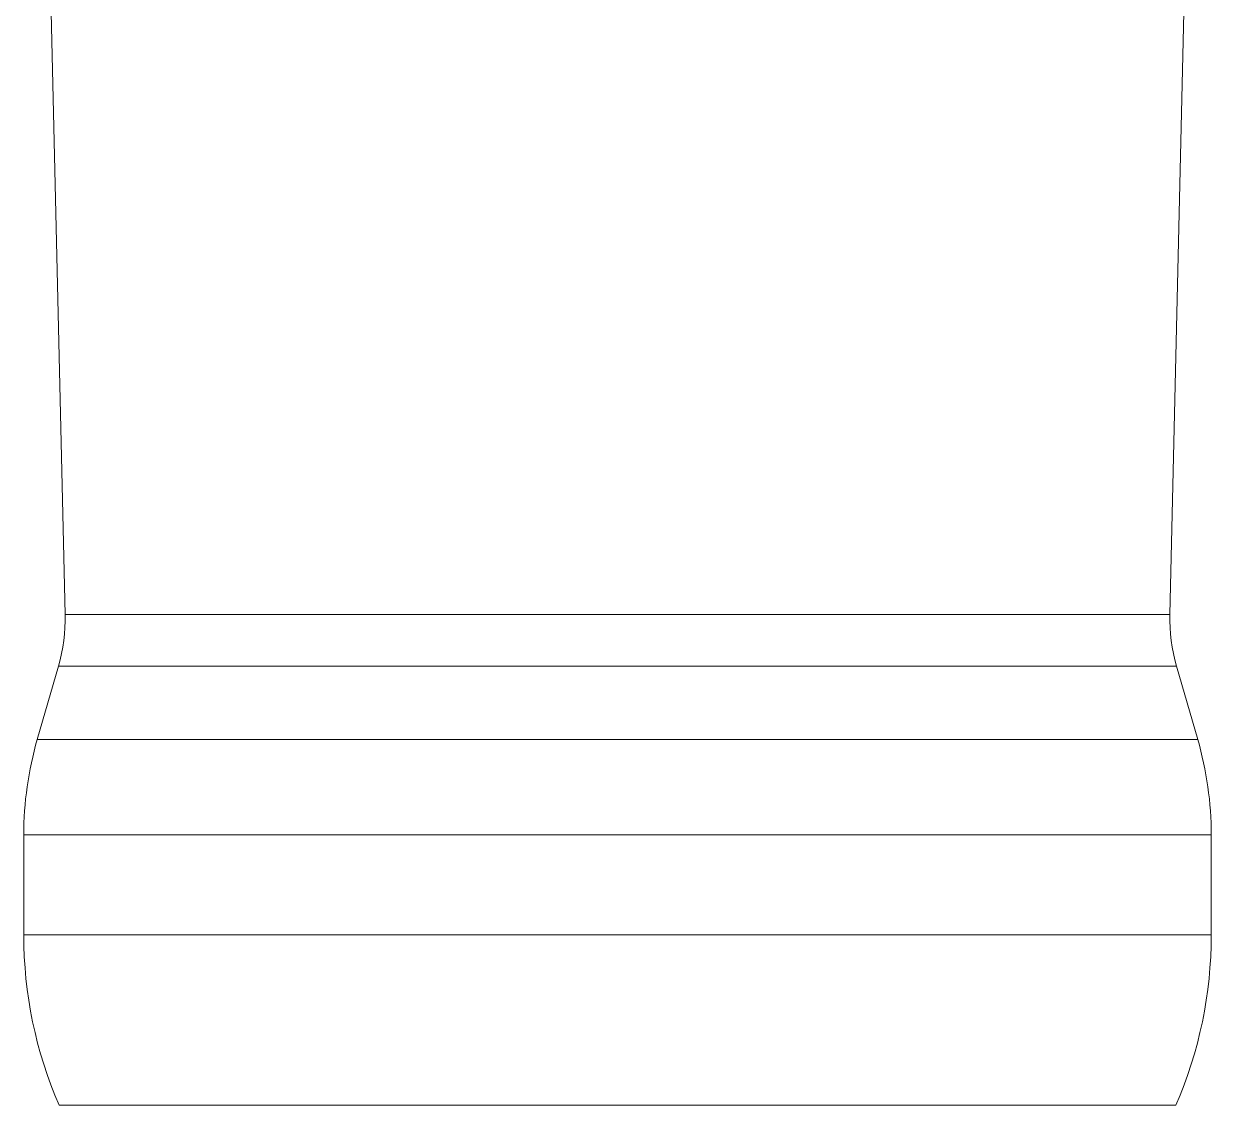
# Model space of a CAD drawing. Extents: x -234 to 858, y -95 to 532.
# Drawn here: x 788.6 to 857.6, y 27.7 to 90.6 of the extents above; entities that cross this region are included whole.
import ezdxf

# ---------------------------------------------------------------- set-up
doc = ezdxf.new("R2010")
doc.units = 0
doc.header["$LTSCALE"] = 7
doc.header["$MEASUREMENT"] = 0
doc.layers.add('8', color=250, linetype='CONTINUOUS', lineweight=15)

msp = doc.modelspace()

# ---------------------------------------------------------------- linework, layer by layer
at = {"layer": '8'}
for p, q in [((791.0292, 56.2445), (788.6305, 159.7286)), ((855.2292, 56.2445), (857.6278, 159.7286)), ((855.2292, 56.2445), (807.7396, 56.2445)), ((855.6185, 53.2403), (807.553, 53.2403)), ((856.8451, 48.9895), (806.9649, 48.9895)), ((857.6292, 43.4445), (806.589, 43.4445)), ((857.6292, 37.6445), (806.589, 37.6445)), ((790.6792, 27.7445), (855.5792, 27.7445))]:
    msp.add_line(p, q, dxfattribs=at)
at = {"layer": '8', "ltscale": 0.417761}
msp.add_line((807.7396, 56.2445), (791.0292, 56.2445), dxfattribs=at)
at = {"layer": '8', "ltscale": 0.110604}
for p, q in [((790.6398, 53.2403), (789.4132, 48.9895)), ((855.6185, 53.2403), (856.8451, 48.9895))]:
    msp.add_line(p, q, dxfattribs=at)
at = {"layer": '8', "ltscale": 0.422828}
msp.add_line((807.553, 53.2403), (790.6398, 53.2403), dxfattribs=at)
at = {"layer": '8', "ltscale": 0.438792}
msp.add_line((806.9649, 48.9895), (789.4132, 48.9895), dxfattribs=at)
at = {"layer": '8', "ltscale": 0.145}
for p, q in [((788.6292, 37.6445), (788.6292, 43.4445)), ((857.6292, 37.6445), (857.6292, 43.4445))]:
    msp.add_line(p, q, dxfattribs=at)
at = {"layer": '8', "ltscale": 0.448995}
for p, q in [((806.589, 43.4445), (788.6292, 43.4445)), ((806.589, 37.6445), (788.6292, 37.6445))]:
    msp.add_line(p, q, dxfattribs=at)
at = {"layer": '8'}
for centre, radius, start, end in [((781.0318, 56.0128), 10, 343.90379, 1.327797), ((865.2265, 56.0128), 10, 178.672203, 196.09621), ((808.6292, 43.4445), 20, 163.90379, 179.999978), ((837.6292, 43.4445), 20, 0.000016, 16.096217), ((813.5593, 37.6446), 24.9301, 180.000104, 203.397764), ((832.6991, 37.6446), 24.9301, 336.602231, 359.999894)]:
    msp.add_arc(centre, radius, start, end, dxfattribs=at)

doc.saveas('drawing.dxf')
